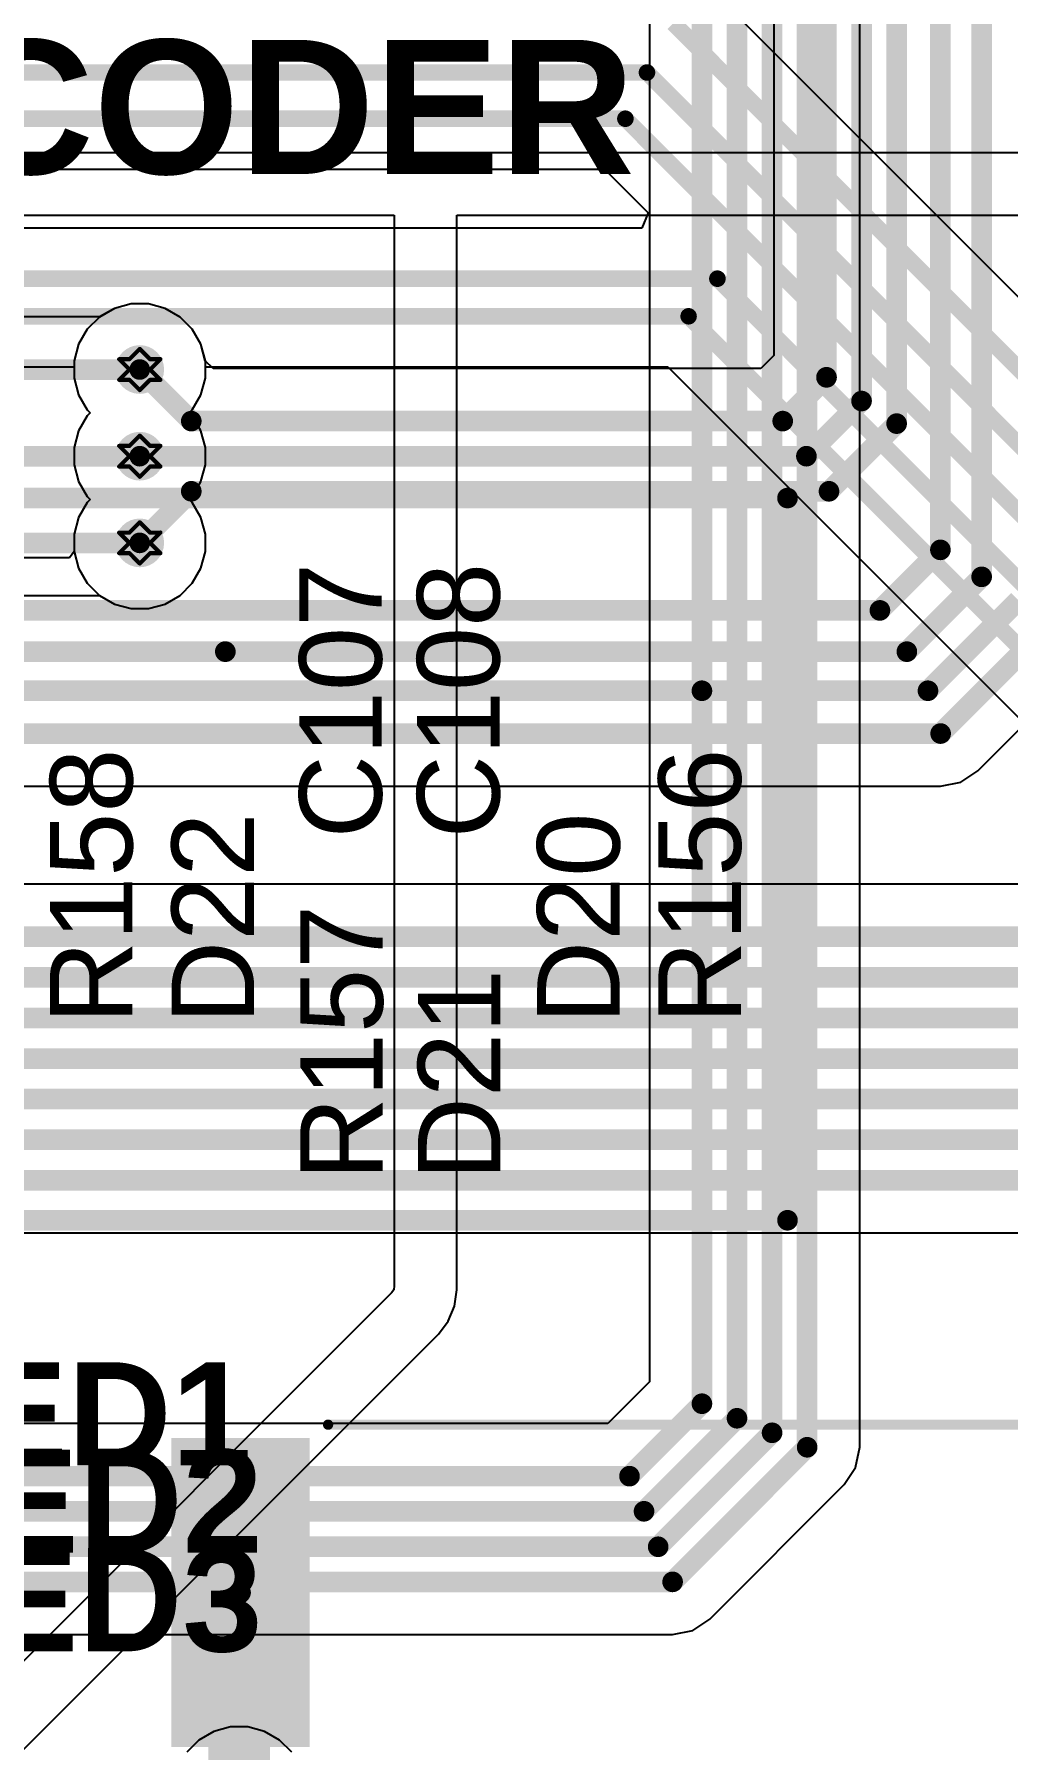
# Model space of a CAD drawing. Header units: inches. Extents: x -3 to 5437, y -3 to 5435.
# Drawn here: x 130.07 to 142.06, y 57.79 to 78.9 of the extents above; entities that cross this region are included whole.
import ezdxf

# ---------------------------------------------------------------- set-up
doc = ezdxf.new("R2010")
doc.units = ezdxf.units.IN
for name, color, linetype in [('Bottom Layer', 5, 'Continuous'), ('Drill Drawing', 1, 'Continuous'), ('GND', 16, 'Continuous'), ('PWR', 76, 'Continuous'), ('Top Layer', 1, 'Continuous'), ('Top Overlay', 2, 'Continuous'), ('Top Paste', 8, 'Continuous'), ('Top Solder', 216, 'Continuous'), ('Via Holes', 16, 'Continuous')]:
    doc.layers.add(name, color=color, linetype=linetype)
doc.styles.add('Arial', font='', dxfattribs={"height": 0.2})
doc.styles.add('Arial_Bold', font='', dxfattribs={"height": 0.2})
doc.styles.get('Arial').set_extended_font_data('Arial')
doc.styles.get('Arial_Bold').set_extended_font_data('Arial', bold=True)

# ---------------------------------------------------------------- blocks, each defined once
blk = doc.blocks.new('A2008WR_S_8P_208')
at = {"layer": 'Top Layer'}
blk.add_hatch(color=1, dxfattribs=at).paths.add_polyline_path([(9.55, -5.55), (8.05, -5.55), (8.05, -1.95), (9.55, -1.95)])
at = {"layer": 'Top Paste'}
blk.add_hatch(color=8, dxfattribs=at).paths.add_polyline_path([(9.55, -5.55), (8.05, -5.55), (8.05, -1.95), (9.55, -1.95)])
at = {"layer": 'Top Solder'}
blk.add_hatch(color=216, dxfattribs=at).paths.add_polyline_path([(9.652, -5.652), (7.948, -5.652), (7.948, -1.848), (9.652, -1.848)])
at = {"layer": 'Top Overlay'}
blk.add_lwpolyline([(7.722, -5.817, 0.127, 0.127, 0), (-8.636, -5.817, 0.127, 0.127, 0)], format="xyseb", dxfattribs=at)
blk.add_lwpolyline([(7.69, -5.817, 0.0635, 0.0635, 1), (7.753, -5.817, 0.0635, 0.0635, 1)], format="xyseb", close=True, dxfattribs=at)
blk = doc.blocks.new('LED_0402_468')
at = {"layer": 'Top Layer'}
for points in [[(-0.785, 0.36), (-0.165, 0.36), (-0.165, -0.36), (-0.785, -0.36)], [(0.165, 0.36), (0.785, 0.36), (0.785, -0.36), (0.165, -0.36)]]:
    blk.add_hatch(color=1, dxfattribs=at).paths.add_polyline_path(points)
at = {"layer": 'Top Overlay'}
blk.add_hatch(color=2, dxfattribs=at).paths.add_polyline_path([(0.94, -0.56), (1.6, -0.56), (1.6, 0.558), (0.94, 0.558)])
at = {"layer": 'Top Paste'}
for points in [[(-0.785, 0.36), (-0.165, 0.36), (-0.165, -0.36), (-0.785, -0.36)], [(0.165, 0.36), (0.785, 0.36), (0.785, -0.36), (0.165, -0.36)]]:
    blk.add_hatch(color=8, dxfattribs=at).paths.add_polyline_path(points)
at = {"layer": 'Top Solder'}
for points in [[(-0.887, 0.462), (-0.063, 0.462), (-0.063, -0.462), (-0.887, -0.462)], [(0.063, 0.462), (0.887, 0.462), (0.887, -0.462), (0.063, -0.462)]]:
    blk.add_hatch(color=216, dxfattribs=at).paths.add_polyline_path(points)
at = {"layer": 'Top Overlay'}
for points in [[(-0.914, 0.483, 0.2, 0.2, 0), (-0.914, -0.483, 0.2, 0.2, 0)], [(0.94, 0.483, 0.2, 0.2, 0), (-0.914, 0.483, 0.2, 0.2, 0)], [(0.94, 0.483, 0.2, 0.2, 0), (0.94, -0.483, 0.2, 0.2, 0)], [(0.94, -0.483, 0.2, 0.2, 0), (-0.914, -0.483, 0.2, 0.2, 0)]]:
    blk.add_lwpolyline(points, format="xyseb", dxfattribs=at)
for points in [[(-0.964, 0.483, 0.1, 0.1, 1), (-0.864, 0.483, 0.1, 0.1, 1)], [(-0.964, 0.483, 0.1, 0.1, 1), (-0.864, 0.483, 0.1, 0.1, 1)], [(0.89, 0.483, 0.1, 0.1, 1), (0.99, 0.483, 0.1, 0.1, 1)], [(0.89, 0.483, 0.1, 0.1, 1), (0.99, 0.483, 0.1, 0.1, 1)], [(-0.964, -0.483, 0.1, 0.1, 1), (-0.864, -0.483, 0.1, 0.1, 1)], [(-0.964, -0.483, 0.1, 0.1, 1), (-0.864, -0.483, 0.1, 0.1, 1)], [(0.89, -0.483, 0.1, 0.1, 1), (0.99, -0.483, 0.1, 0.1, 1)], [(0.89, -0.483, 0.1, 0.1, 1), (0.99, -0.483, 0.1, 0.1, 1)]]:
    blk.add_lwpolyline(points, format="xyseb", close=True, dxfattribs=at)
at = {"layer": 'Top Overlay', "style": 'Arial_Bold'}
blk.add_text('LED1', height=1.27, rotation=-180, dxfattribs=at).set_placement((-1.102, 0.539))

msp = doc.modelspace()

# ---------------------------------------------------------------- hatches: boundary and pattern name
at = {"layer": 'Bottom Layer'}
h = msp.add_hatch(color=5, dxfattribs=at)
edge = h.paths.add_edge_path()
edge.add_arc((131.369, 74.778), 0.3, 0, 360)
h = msp.add_hatch(color=5, dxfattribs=at)
edge = h.paths.add_edge_path()
edge.add_arc((131.369, 73.711), 0.3, 0, 360)
h = msp.add_hatch(color=5, dxfattribs=at)
edge = h.paths.add_edge_path()
edge.add_arc((131.369, 72.644), 0.3, 0, 360)
at = {"layer": 'GND'}
h = msp.add_hatch(color=16, dxfattribs=at)
edge = h.paths.add_edge_path()
edge.add_arc((131.369, 74.778), 0.3, 0, 360)
h = msp.add_hatch(color=16, dxfattribs=at)
edge = h.paths.add_edge_path()
edge.add_arc((131.369, 73.711), 0.3, 0, 360)
h = msp.add_hatch(color=16, dxfattribs=at)
edge = h.paths.add_edge_path()
edge.add_arc((131.369, 72.644), 0.3, 0, 360)
at = {"layer": 'PWR'}
h = msp.add_hatch(color=76, dxfattribs=at)
edge = h.paths.add_edge_path()
edge.add_arc((131.369, 74.778), 0.3, 0, 360)
h = msp.add_hatch(color=76, dxfattribs=at)
edge = h.paths.add_edge_path()
edge.add_arc((131.369, 73.711), 0.3, 0, 360)
h = msp.add_hatch(color=76, dxfattribs=at)
edge = h.paths.add_edge_path()
edge.add_arc((131.369, 72.644), 0.3, 0, 360)
at = {"layer": 'Top Layer'}
h = msp.add_hatch(color=1, dxfattribs=at)
edge = h.paths.add_edge_path()
edge.add_arc((131.369, 74.778), 0.3, 0, 360)
h = msp.add_hatch(color=1, dxfattribs=at)
edge = h.paths.add_edge_path()
edge.add_arc((131.369, 73.711), 0.3, 0, 360)
h = msp.add_hatch(color=1, dxfattribs=at)
edge = h.paths.add_edge_path()
edge.add_arc((131.369, 72.644), 0.3, 0, 360)
at = {"layer": 'Via Holes'}
h = msp.add_hatch(color=7, dxfattribs=at)
edge = h.paths.add_edge_path()
edge.add_arc((131.369, 74.778), 0.15, 0, 360)
h = msp.add_hatch(color=7, dxfattribs=at)
edge = h.paths.add_edge_path()
edge.add_arc((131.369, 73.711), 0.15, 0, 360)
h = msp.add_hatch(color=7, dxfattribs=at)
edge = h.paths.add_edge_path()
edge.add_arc((131.369, 72.644), 0.15, 0, 360)

# ---------------------------------------------------------------- linework, layer by layer
at = {"layer": 'Bottom Layer'}
for p, q in [((140.236, 61.512), (140.236, 90.448)), ((137.645, 79.116), (137.645, 70.824)), ((130.874, 75.425), (128.284, 75.425)), ((131.057, 75.531), (130.874, 75.425)), ((131.262, 75.586), (131.057, 75.531)), ((131.475, 75.586), (131.262, 75.586)), ((131.681, 75.531), (131.475, 75.586)), ((131.865, 75.424), (131.681, 75.531)), ((132.015, 75.274), (131.865, 75.424)), ((132.122, 75.089), (132.015, 75.274)), ((132.177, 74.884), (132.122, 75.089)), ((132.177, 74.671), (132.177, 74.884)), ((132.122, 74.466), (132.177, 74.671)), ((132.015, 74.281), (132.122, 74.466)), ((131.978, 74.244), (132.015, 74.281)), ((132.015, 74.207), (131.978, 74.244)), ((132.122, 74.023), (132.015, 74.207)), ((132.177, 73.817), (132.122, 74.023)), ((132.177, 73.604), (132.177, 73.817)), ((132.122, 73.399), (132.177, 73.604)), ((132.015, 73.215), (132.122, 73.399)), ((131.978, 73.177), (132.015, 73.215)), ((132.015, 73.14), (131.978, 73.177)), ((132.122, 72.956), (132.015, 73.14)), ((132.177, 72.75), (132.122, 72.956)), ((132.177, 72.538), (132.177, 72.75)), ((132.122, 72.332), (132.177, 72.538)), ((132.015, 72.148), (132.122, 72.332)), ((131.865, 71.997), (132.015, 72.148)), ((129.774, 71.997), (130.874, 71.997)), ((130.874, 71.997), (131.057, 71.891)), ((131.057, 71.891), (131.262, 71.836)), ((131.262, 71.836), (131.475, 71.836)), ((131.475, 71.836), (131.681, 71.891)), ((131.681, 71.891), (131.865, 71.997)), ((137.645, 70.824), (137.645, 62.316)), ((137.645, 62.316), (137.132, 61.803)), ((137.132, 61.803), (117.924, 61.803)), ((140.186, 61.264), (140.236, 61.512)), ((140.046, 61.054), (140.186, 61.264)), ((138.39, 59.397), (140.046, 61.054)), ((138.18, 59.257), (138.39, 59.397)), ((129.183, 59.208), (137.932, 59.208)), ((137.932, 59.208), (138.18, 59.257))]:
    msp.add_line(p, q, dxfattribs=at)
for points in [[(139.156, 61.69, 0.254, 0.254, 0), (139.156, 90.269, 0.254, 0.254, 0)], [(139.588, 61.512, 0.254, 0.254, 0), (139.588, 90.448, 0.254, 0.254, 0)], [(138.725, 61.869, 0.254, 0.254, 0), (138.725, 90.09, 0.254, 0.254, 0)], [(138.293, 62.048, 0.254, 0.254, 0), (138.293, 79.116, 0.254, 0.254, 0)], [(128.284, 74.778, 0.254, 0.254, 0), (131.369, 74.778, 0.254, 0.254, 0)], [(128.828, 73.711, 0.254, 0.254, 0), (131.369, 73.711, 0.254, 0.254, 0)], [(129.482, 72.644, 0.254, 0.254, 0), (131.369, 72.644, 0.254, 0.254, 0)], [(138.293, 62.048, 0.254, 0.254, 0), (138.293, 70.824, 0.254, 0.254, 0)], [(137.401, 61.156, 0.254, 0.254, 0), (138.293, 62.048, 0.254, 0.254, 0)], [(137.579, 60.724, 0.254, 0.254, 0), (138.725, 61.869, 0.254, 0.254, 0)], [(137.753, 60.287, 0.254, 0.254, 0), (139.156, 61.69, 0.254, 0.254, 0)], [(137.932, 59.855, 0.254, 0.254, 0), (139.588, 61.512, 0.254, 0.254, 0)], [(117.655, 61.156, 0.254, 0.254, 0), (137.401, 61.156, 0.254, 0.254, 0)], [(116.598, 60.724, 0.254, 0.254, 0), (137.579, 60.724, 0.254, 0.254, 0)], [(117.492, 60.287, 0.254, 0.254, 0), (137.753, 60.287, 0.254, 0.254, 0)], [(117.945, 59.855, 0.254, 0.254, 0), (137.932, 59.855, 0.254, 0.254, 0)]]:
    msp.add_lwpolyline(points, format="xyseb", dxfattribs=at)
for points in [[(131.305, 74.778, 0.127, 0.127, 1), (131.432, 74.778, 0.127, 0.127, 1)], [(131.305, 73.711, 0.127, 0.127, 1), (131.432, 73.711, 0.127, 0.127, 1)], [(131.305, 72.644, 0.127, 0.127, 1), (131.432, 72.644, 0.127, 0.127, 1)], [(138.229, 70.824, 0.127, 0.127, 1), (138.356, 70.824, 0.127, 0.127, 1)], [(138.229, 62.048, 0.127, 0.127, 1), (138.356, 62.048, 0.127, 0.127, 1)], [(138.229, 62.048, 0.127, 0.127, 1), (138.356, 62.048, 0.127, 0.127, 1)], [(138.229, 62.048, 0.127, 0.127, 1), (138.356, 62.048, 0.127, 0.127, 1)], [(138.661, 61.869, 0.127, 0.127, 1), (138.788, 61.869, 0.127, 0.127, 1)], [(138.661, 61.869, 0.127, 0.127, 1), (138.788, 61.869, 0.127, 0.127, 1)], [(139.093, 61.69, 0.127, 0.127, 1), (139.22, 61.69, 0.127, 0.127, 1)], [(139.093, 61.69, 0.127, 0.127, 1), (139.22, 61.69, 0.127, 0.127, 1)], [(139.525, 61.512, 0.127, 0.127, 1), (139.652, 61.512, 0.127, 0.127, 1)], [(139.525, 61.512, 0.127, 0.127, 1), (139.652, 61.512, 0.127, 0.127, 1)], [(137.337, 61.156, 0.127, 0.127, 1), (137.464, 61.156, 0.127, 0.127, 1)], [(137.337, 61.156, 0.127, 0.127, 1), (137.464, 61.156, 0.127, 0.127, 1)], [(137.516, 60.724, 0.127, 0.127, 1), (137.643, 60.724, 0.127, 0.127, 1)], [(137.516, 60.724, 0.127, 0.127, 1), (137.643, 60.724, 0.127, 0.127, 1)], [(137.69, 60.287, 0.127, 0.127, 1), (137.817, 60.287, 0.127, 0.127, 1)], [(137.69, 60.287, 0.127, 0.127, 1), (137.817, 60.287, 0.127, 0.127, 1)], [(137.868, 59.855, 0.127, 0.127, 1), (137.995, 59.855, 0.127, 0.127, 1)], [(137.868, 59.855, 0.127, 0.127, 1), (137.995, 59.855, 0.127, 0.127, 1)]]:
    msp.add_lwpolyline(points, format="xyseb", close=True, dxfattribs=at)
at = {"layer": 'Drill Drawing'}
for points in [[(131.242, 74.905, 0.0508, 0.0508, 0), (131.369, 75.032, 0.0508, 0.0508, 0)], [(131.369, 75.032, 0.0508, 0.0508, 0), (131.496, 74.905, 0.0508, 0.0508, 0)], [(131.115, 74.905, 0.0508, 0.0508, 0), (131.242, 74.778, 0.0508, 0.0508, 0)], [(131.115, 74.905, 0.0508, 0.0508, 0), (131.242, 74.905, 0.0508, 0.0508, 0)], [(131.115, 74.651, 0.0508, 0.0508, 0), (131.242, 74.778, 0.0508, 0.0508, 0)], [(131.496, 74.905, 0.0508, 0.0508, 0), (131.623, 74.905, 0.0508, 0.0508, 0)], [(131.496, 74.778, 0.0508, 0.0508, 0), (131.623, 74.905, 0.0508, 0.0508, 0)], [(131.496, 74.778, 0.0508, 0.0508, 0), (131.623, 74.651, 0.0508, 0.0508, 0)], [(131.115, 74.651, 0.0508, 0.0508, 0), (131.242, 74.651, 0.0508, 0.0508, 0)], [(131.242, 74.651, 0.0508, 0.0508, 0), (131.369, 74.524, 0.0508, 0.0508, 0)], [(131.369, 74.524, 0.0508, 0.0508, 0), (131.496, 74.651, 0.0508, 0.0508, 0)], [(131.496, 74.651, 0.0508, 0.0508, 0), (131.623, 74.651, 0.0508, 0.0508, 0)], [(131.242, 73.838, 0.0508, 0.0508, 0), (131.369, 73.965, 0.0508, 0.0508, 0)], [(131.369, 73.965, 0.0508, 0.0508, 0), (131.496, 73.838, 0.0508, 0.0508, 0)], [(131.115, 73.838, 0.0508, 0.0508, 0), (131.242, 73.711, 0.0508, 0.0508, 0)], [(131.115, 73.838, 0.0508, 0.0508, 0), (131.242, 73.838, 0.0508, 0.0508, 0)], [(131.115, 73.584, 0.0508, 0.0508, 0), (131.242, 73.711, 0.0508, 0.0508, 0)], [(131.496, 73.838, 0.0508, 0.0508, 0), (131.623, 73.838, 0.0508, 0.0508, 0)], [(131.496, 73.711, 0.0508, 0.0508, 0), (131.623, 73.838, 0.0508, 0.0508, 0)], [(131.496, 73.711, 0.0508, 0.0508, 0), (131.623, 73.584, 0.0508, 0.0508, 0)], [(131.115, 73.584, 0.0508, 0.0508, 0), (131.242, 73.584, 0.0508, 0.0508, 0)], [(131.242, 73.584, 0.0508, 0.0508, 0), (131.369, 73.457, 0.0508, 0.0508, 0)], [(131.369, 73.457, 0.0508, 0.0508, 0), (131.496, 73.584, 0.0508, 0.0508, 0)], [(131.496, 73.584, 0.0508, 0.0508, 0), (131.623, 73.584, 0.0508, 0.0508, 0)], [(131.242, 72.771, 0.0508, 0.0508, 0), (131.369, 72.898, 0.0508, 0.0508, 0)], [(131.369, 72.898, 0.0508, 0.0508, 0), (131.496, 72.771, 0.0508, 0.0508, 0)], [(131.115, 72.771, 0.0508, 0.0508, 0), (131.242, 72.644, 0.0508, 0.0508, 0)], [(131.115, 72.771, 0.0508, 0.0508, 0), (131.242, 72.771, 0.0508, 0.0508, 0)], [(131.115, 72.517, 0.0508, 0.0508, 0), (131.242, 72.644, 0.0508, 0.0508, 0)], [(131.496, 72.771, 0.0508, 0.0508, 0), (131.623, 72.771, 0.0508, 0.0508, 0)], [(131.496, 72.644, 0.0508, 0.0508, 0), (131.623, 72.771, 0.0508, 0.0508, 0)], [(131.496, 72.644, 0.0508, 0.0508, 0), (131.623, 72.517, 0.0508, 0.0508, 0)], [(131.115, 72.517, 0.0508, 0.0508, 0), (131.242, 72.517, 0.0508, 0.0508, 0)], [(131.242, 72.517, 0.0508, 0.0508, 0), (131.369, 72.39, 0.0508, 0.0508, 0)], [(131.369, 72.39, 0.0508, 0.0508, 0), (131.496, 72.517, 0.0508, 0.0508, 0)], [(131.496, 72.517, 0.0508, 0.0508, 0), (131.623, 72.517, 0.0508, 0.0508, 0)]]:
    msp.add_lwpolyline(points, format="xyseb", dxfattribs=at)
for points in [[(131.356, 75.032, 0.0254, 0.0254, 1), (131.381, 75.032, 0.0254, 0.0254, 1)], [(131.356, 75.032, 0.0254, 0.0254, 1), (131.381, 75.032, 0.0254, 0.0254, 1)], [(131.102, 74.905, 0.0254, 0.0254, 1), (131.127, 74.905, 0.0254, 0.0254, 1)], [(131.102, 74.905, 0.0254, 0.0254, 1), (131.127, 74.905, 0.0254, 0.0254, 1)], [(131.229, 74.905, 0.0254, 0.0254, 1), (131.255, 74.905, 0.0254, 0.0254, 1)], [(131.229, 74.905, 0.0254, 0.0254, 1), (131.255, 74.905, 0.0254, 0.0254, 1)], [(131.229, 74.778, 0.0254, 0.0254, 1), (131.255, 74.778, 0.0254, 0.0254, 1)], [(131.229, 74.778, 0.0254, 0.0254, 1), (131.255, 74.778, 0.0254, 0.0254, 1)], [(131.483, 74.905, 0.0254, 0.0254, 1), (131.508, 74.905, 0.0254, 0.0254, 1)], [(131.483, 74.905, 0.0254, 0.0254, 1), (131.508, 74.905, 0.0254, 0.0254, 1)], [(131.483, 74.778, 0.0254, 0.0254, 1), (131.508, 74.778, 0.0254, 0.0254, 1)], [(131.483, 74.778, 0.0254, 0.0254, 1), (131.508, 74.778, 0.0254, 0.0254, 1)], [(131.61, 74.905, 0.0254, 0.0254, 1), (131.636, 74.905, 0.0254, 0.0254, 1)], [(131.61, 74.905, 0.0254, 0.0254, 1), (131.636, 74.905, 0.0254, 0.0254, 1)], [(131.102, 74.651, 0.0254, 0.0254, 1), (131.127, 74.651, 0.0254, 0.0254, 1)], [(131.102, 74.651, 0.0254, 0.0254, 1), (131.127, 74.651, 0.0254, 0.0254, 1)], [(131.229, 74.651, 0.0254, 0.0254, 1), (131.255, 74.651, 0.0254, 0.0254, 1)], [(131.229, 74.651, 0.0254, 0.0254, 1), (131.255, 74.651, 0.0254, 0.0254, 1)], [(131.356, 74.524, 0.0254, 0.0254, 1), (131.381, 74.524, 0.0254, 0.0254, 1)], [(131.356, 74.524, 0.0254, 0.0254, 1), (131.381, 74.524, 0.0254, 0.0254, 1)], [(131.483, 74.651, 0.0254, 0.0254, 1), (131.508, 74.651, 0.0254, 0.0254, 1)], [(131.483, 74.651, 0.0254, 0.0254, 1), (131.508, 74.651, 0.0254, 0.0254, 1)], [(131.61, 74.651, 0.0254, 0.0254, 1), (131.636, 74.651, 0.0254, 0.0254, 1)], [(131.61, 74.651, 0.0254, 0.0254, 1), (131.636, 74.651, 0.0254, 0.0254, 1)], [(131.356, 73.965, 0.0254, 0.0254, 1), (131.381, 73.965, 0.0254, 0.0254, 1)], [(131.356, 73.965, 0.0254, 0.0254, 1), (131.381, 73.965, 0.0254, 0.0254, 1)], [(131.102, 73.838, 0.0254, 0.0254, 1), (131.127, 73.838, 0.0254, 0.0254, 1)], [(131.102, 73.838, 0.0254, 0.0254, 1), (131.127, 73.838, 0.0254, 0.0254, 1)], [(131.229, 73.838, 0.0254, 0.0254, 1), (131.255, 73.838, 0.0254, 0.0254, 1)], [(131.229, 73.838, 0.0254, 0.0254, 1), (131.255, 73.838, 0.0254, 0.0254, 1)], [(131.229, 73.711, 0.0254, 0.0254, 1), (131.255, 73.711, 0.0254, 0.0254, 1)], [(131.229, 73.711, 0.0254, 0.0254, 1), (131.255, 73.711, 0.0254, 0.0254, 1)], [(131.483, 73.838, 0.0254, 0.0254, 1), (131.508, 73.838, 0.0254, 0.0254, 1)], [(131.483, 73.838, 0.0254, 0.0254, 1), (131.508, 73.838, 0.0254, 0.0254, 1)], [(131.483, 73.711, 0.0254, 0.0254, 1), (131.508, 73.711, 0.0254, 0.0254, 1)], [(131.483, 73.711, 0.0254, 0.0254, 1), (131.508, 73.711, 0.0254, 0.0254, 1)], [(131.61, 73.838, 0.0254, 0.0254, 1), (131.636, 73.838, 0.0254, 0.0254, 1)], [(131.61, 73.838, 0.0254, 0.0254, 1), (131.636, 73.838, 0.0254, 0.0254, 1)], [(131.102, 73.584, 0.0254, 0.0254, 1), (131.127, 73.584, 0.0254, 0.0254, 1)], [(131.102, 73.584, 0.0254, 0.0254, 1), (131.127, 73.584, 0.0254, 0.0254, 1)], [(131.229, 73.584, 0.0254, 0.0254, 1), (131.255, 73.584, 0.0254, 0.0254, 1)], [(131.229, 73.584, 0.0254, 0.0254, 1), (131.255, 73.584, 0.0254, 0.0254, 1)], [(131.356, 73.457, 0.0254, 0.0254, 1), (131.381, 73.457, 0.0254, 0.0254, 1)], [(131.356, 73.457, 0.0254, 0.0254, 1), (131.381, 73.457, 0.0254, 0.0254, 1)], [(131.483, 73.584, 0.0254, 0.0254, 1), (131.508, 73.584, 0.0254, 0.0254, 1)], [(131.483, 73.584, 0.0254, 0.0254, 1), (131.508, 73.584, 0.0254, 0.0254, 1)], [(131.61, 73.584, 0.0254, 0.0254, 1), (131.636, 73.584, 0.0254, 0.0254, 1)], [(131.61, 73.584, 0.0254, 0.0254, 1), (131.636, 73.584, 0.0254, 0.0254, 1)], [(131.356, 72.898, 0.0254, 0.0254, 1), (131.381, 72.898, 0.0254, 0.0254, 1)], [(131.356, 72.898, 0.0254, 0.0254, 1), (131.381, 72.898, 0.0254, 0.0254, 1)], [(131.102, 72.771, 0.0254, 0.0254, 1), (131.127, 72.771, 0.0254, 0.0254, 1)], [(131.102, 72.771, 0.0254, 0.0254, 1), (131.127, 72.771, 0.0254, 0.0254, 1)], [(131.229, 72.771, 0.0254, 0.0254, 1), (131.255, 72.771, 0.0254, 0.0254, 1)], [(131.229, 72.771, 0.0254, 0.0254, 1), (131.255, 72.771, 0.0254, 0.0254, 1)], [(131.229, 72.644, 0.0254, 0.0254, 1), (131.255, 72.644, 0.0254, 0.0254, 1)], [(131.229, 72.644, 0.0254, 0.0254, 1), (131.255, 72.644, 0.0254, 0.0254, 1)], [(131.483, 72.771, 0.0254, 0.0254, 1), (131.508, 72.771, 0.0254, 0.0254, 1)], [(131.483, 72.771, 0.0254, 0.0254, 1), (131.508, 72.771, 0.0254, 0.0254, 1)], [(131.483, 72.644, 0.0254, 0.0254, 1), (131.508, 72.644, 0.0254, 0.0254, 1)], [(131.483, 72.644, 0.0254, 0.0254, 1), (131.508, 72.644, 0.0254, 0.0254, 1)], [(131.61, 72.771, 0.0254, 0.0254, 1), (131.636, 72.771, 0.0254, 0.0254, 1)], [(131.61, 72.771, 0.0254, 0.0254, 1), (131.636, 72.771, 0.0254, 0.0254, 1)], [(131.102, 72.517, 0.0254, 0.0254, 1), (131.127, 72.517, 0.0254, 0.0254, 1)], [(131.102, 72.517, 0.0254, 0.0254, 1), (131.127, 72.517, 0.0254, 0.0254, 1)], [(131.229, 72.517, 0.0254, 0.0254, 1), (131.255, 72.517, 0.0254, 0.0254, 1)], [(131.229, 72.517, 0.0254, 0.0254, 1), (131.255, 72.517, 0.0254, 0.0254, 1)], [(131.483, 72.517, 0.0254, 0.0254, 1), (131.508, 72.517, 0.0254, 0.0254, 1)], [(131.483, 72.517, 0.0254, 0.0254, 1), (131.508, 72.517, 0.0254, 0.0254, 1)], [(131.61, 72.517, 0.0254, 0.0254, 1), (131.636, 72.517, 0.0254, 0.0254, 1)], [(131.61, 72.517, 0.0254, 0.0254, 1), (131.636, 72.517, 0.0254, 0.0254, 1)], [(131.356, 72.39, 0.0254, 0.0254, 1), (131.381, 72.39, 0.0254, 0.0254, 1)], [(131.356, 72.39, 0.0254, 0.0254, 1), (131.381, 72.39, 0.0254, 0.0254, 1)]]:
    msp.add_lwpolyline(points, format="xyseb", close=True, dxfattribs=at)
at = {"layer": 'GND'}
for p, q in [((146.311, 71.548), (138.379, 79.479)), ((124.685, 77.243), (137.093, 77.243)), ((137.093, 77.243), (137.63, 76.705)), ((137.63, 76.705), (137.553, 76.518)), ((137.553, 76.518), (117.508, 76.518)), ((107.786, 74.812), (130.561, 74.812)), ((130.561, 74.812), (130.561, 74.671)), ((132.177, 74.671), (132.177, 74.812)), ((132.177, 74.812), (137.871, 74.812)), ((137.871, 74.812), (144.503, 68.18)), ((130.561, 74.671), (130.616, 74.466)), ((132.122, 74.466), (132.177, 74.671)), ((130.616, 74.466), (130.722, 74.281)), ((132.015, 74.281), (132.122, 74.466)), ((130.722, 74.207), (130.616, 74.023)), ((130.722, 74.281), (130.76, 74.244)), ((130.76, 74.244), (130.722, 74.207)), ((131.978, 74.244), (132.015, 74.281)), ((132.015, 74.207), (131.978, 74.244)), ((132.122, 74.023), (132.015, 74.207)), ((130.616, 74.023), (130.561, 73.817)), ((132.177, 73.817), (132.122, 74.023)), ((130.561, 73.817), (130.561, 73.604)), ((132.177, 73.604), (132.177, 73.817)), ((130.561, 73.604), (130.616, 73.399)), ((132.122, 73.399), (132.177, 73.604)), ((130.616, 73.399), (130.722, 73.215)), ((132.015, 73.215), (132.122, 73.399)), ((130.722, 73.14), (130.616, 72.956)), ((130.722, 73.215), (130.76, 73.177)), ((130.76, 73.177), (130.722, 73.14)), ((131.978, 73.177), (132.015, 73.215)), ((132.015, 73.14), (131.978, 73.177)), ((132.122, 72.956), (132.015, 73.14)), ((130.616, 72.956), (130.561, 72.75)), ((132.177, 72.75), (132.122, 72.956)), ((130.561, 72.75), (130.561, 72.538)), ((132.177, 72.538), (132.177, 72.75)), ((130.561, 72.538), (130.616, 72.332)), ((132.122, 72.332), (132.177, 72.538)), ((130.616, 72.332), (130.722, 72.148)), ((132.015, 72.148), (132.122, 72.332)), ((130.722, 72.148), (130.873, 71.997)), ((131.865, 71.997), (132.015, 72.148)), ((130.873, 71.997), (131.057, 71.891)), ((131.057, 71.891), (131.262, 71.836)), ((131.262, 71.836), (131.475, 71.836)), ((131.475, 71.836), (131.681, 71.891)), ((131.681, 71.891), (131.865, 71.997))]:
    msp.add_line(p, q, dxfattribs=at)
for points in [[(137.94, 79.04, 0.203, 0.203, 0), (146.054, 70.926, 0.203, 0.203, 0)], [(124.942, 78.434, 0.203, 0.203, 0), (137.616, 78.434, 0.203, 0.203, 0)], [(137.616, 78.434, 0.203, 0.203, 0), (145.61, 70.441, 0.203, 0.203, 0)], [(124.685, 77.865, 0.203, 0.203, 0), (137.35, 77.865, 0.203, 0.203, 0)], [(137.35, 77.865, 0.203, 0.203, 0), (145.471, 69.744, 0.203, 0.203, 0)], [(108.614, 75.896, 0.203, 0.203, 0), (138.483, 75.896, 0.203, 0.203, 0)], [(138.483, 75.896, 0.203, 0.203, 0), (145.291, 69.088, 0.203, 0.203, 0)], [(107.786, 75.433, 0.203, 0.203, 0), (138.128, 75.433, 0.203, 0.203, 0)], [(138.128, 75.433, 0.203, 0.203, 0), (144.942, 68.619, 0.203, 0.203, 0)]]:
    msp.add_lwpolyline(points, format="xyseb", dxfattribs=at)
for points in [[(137.565, 78.434, 0.102, 0.102, 1), (137.667, 78.434, 0.102, 0.102, 1)], [(137.565, 78.434, 0.102, 0.102, 1), (137.667, 78.434, 0.102, 0.102, 1)], [(137.299, 77.865, 0.102, 0.102, 1), (137.401, 77.865, 0.102, 0.102, 1)], [(137.299, 77.865, 0.102, 0.102, 1), (137.401, 77.865, 0.102, 0.102, 1)], [(138.432, 75.896, 0.102, 0.102, 1), (138.534, 75.896, 0.102, 0.102, 1)], [(138.432, 75.896, 0.102, 0.102, 1), (138.534, 75.896, 0.102, 0.102, 1)], [(138.078, 75.433, 0.102, 0.102, 1), (138.179, 75.433, 0.102, 0.102, 1)], [(138.078, 75.433, 0.102, 0.102, 1), (138.179, 75.433, 0.102, 0.102, 1)]]:
    msp.add_lwpolyline(points, format="xyseb", close=True, dxfattribs=at)
at = {"layer": 'PWR'}
for p, q in [((153.347, 77.445), (124.748, 77.445)), ((124.748, 76.676), (134.504, 76.676)), ((134.504, 76.676), (134.504, 63.499)), ((135.272, 63.449), (135.272, 76.676)), ((135.272, 76.676), (148.868, 76.676)), ((130.873, 75.424), (130.722, 75.274)), ((131.057, 75.531), (130.873, 75.424)), ((131.262, 75.586), (131.057, 75.531)), ((131.475, 75.586), (131.262, 75.586)), ((131.681, 75.531), (131.475, 75.586)), ((131.865, 75.424), (131.681, 75.531)), ((132.015, 75.274), (131.865, 75.424)), ((130.722, 75.274), (130.616, 75.089)), ((132.122, 75.089), (132.015, 75.274)), ((130.616, 75.089), (130.561, 74.884)), ((132.177, 74.884), (132.122, 75.089)), ((130.561, 74.884), (130.561, 74.671)), ((132.177, 74.671), (132.177, 74.884)), ((130.561, 74.671), (130.616, 74.466)), ((132.122, 74.466), (132.177, 74.671)), ((130.616, 74.466), (130.722, 74.281)), ((132.015, 74.281), (132.122, 74.466)), ((130.722, 74.207), (130.616, 74.023)), ((130.722, 74.281), (130.76, 74.244)), ((130.76, 74.244), (130.722, 74.207)), ((131.978, 74.244), (132.015, 74.281)), ((132.015, 74.207), (131.978, 74.244)), ((132.122, 74.023), (132.015, 74.207)), ((130.616, 74.023), (130.561, 73.817)), ((132.177, 73.817), (132.122, 74.023)), ((130.561, 73.817), (130.561, 73.604)), ((132.177, 73.604), (132.177, 73.817)), ((130.561, 73.604), (130.616, 73.399)), ((132.122, 73.399), (132.177, 73.604)), ((130.616, 73.399), (130.722, 73.215)), ((132.015, 73.215), (132.122, 73.399)), ((130.722, 73.14), (130.616, 72.956)), ((130.722, 73.215), (130.76, 73.177)), ((130.76, 73.177), (130.722, 73.14)), ((131.978, 73.177), (132.015, 73.215)), ((132.015, 73.14), (131.978, 73.177)), ((132.122, 72.956), (132.015, 73.14)), ((130.616, 72.956), (130.561, 72.75)), ((132.177, 72.75), (132.122, 72.956)), ((130.561, 72.75), (130.561, 72.538)), ((132.177, 72.538), (132.177, 72.75)), ((130.561, 72.538), (130.616, 72.332)), ((132.122, 72.332), (132.177, 72.538)), ((130.616, 72.332), (130.722, 72.148)), ((132.015, 72.148), (132.122, 72.332)), ((130.722, 72.148), (130.873, 71.997)), ((131.865, 71.997), (132.015, 72.148)), ((130.873, 71.997), (131.057, 71.891)), ((131.057, 71.891), (131.262, 71.836)), ((131.262, 71.836), (131.475, 71.836)), ((131.475, 71.836), (131.681, 71.891)), ((131.681, 71.891), (131.865, 71.997)), ((134.468, 63.413), (124.151, 53.096)), ((134.497, 63.451), (134.468, 63.413)), ((134.504, 63.499), (134.497, 63.451)), ((135.246, 63.25), (135.272, 63.449)), ((135.169, 63.064), (135.246, 63.25)), ((135.047, 62.905), (135.169, 63.064)), ((124.659, 52.517), (135.047, 62.905)), ((132.488, 58.069), (132.282, 58.014)), ((132.701, 58.069), (132.488, 58.069)), ((132.906, 58.014), (132.701, 58.069)), ((132.098, 57.907), (131.948, 57.757)), ((132.282, 58.014), (132.098, 57.907)), ((133.09, 57.907), (132.906, 58.014)), ((133.241, 57.757), (133.09, 57.907))]:
    msp.add_line(p, q, dxfattribs=at)
at = {"layer": 'Top Layer'}
for p, q in [((139.18, 89.622), (139.18, 74.951)), ((130.873, 75.424), (130.722, 75.274)), ((131.057, 75.531), (130.873, 75.424)), ((131.262, 75.586), (131.057, 75.531)), ((131.475, 75.586), (131.262, 75.586)), ((131.681, 75.531), (131.475, 75.586)), ((131.865, 75.424), (131.681, 75.531)), ((132.015, 75.274), (131.865, 75.424)), ((130.722, 75.274), (130.616, 75.089)), ((132.122, 75.089), (132.015, 75.274)), ((130.616, 75.089), (130.561, 74.884)), ((132.176, 74.886), (132.122, 75.089)), ((130.561, 74.884), (130.561, 74.671)), ((132.272, 74.79), (132.176, 74.886)), ((139.019, 74.79), (132.272, 74.79)), ((139.18, 74.951), (139.019, 74.79)), ((130.561, 74.671), (130.616, 74.466)), ((130.616, 74.466), (130.722, 74.281)), ((130.722, 74.207), (130.616, 74.023)), ((130.722, 74.281), (130.76, 74.244)), ((130.76, 74.244), (130.722, 74.207)), ((130.616, 74.023), (130.561, 73.817)), ((130.561, 73.817), (130.561, 73.604)), ((130.561, 73.604), (130.616, 73.399)), ((130.616, 73.399), (130.722, 73.215)), ((130.722, 73.14), (130.616, 72.956)), ((130.722, 73.215), (130.76, 73.177)), ((130.76, 73.177), (130.722, 73.14)), ((130.616, 72.956), (130.561, 72.75)), ((130.561, 72.75), (130.561, 72.538)), ((130.502, 72.461), (121.883, 72.461)), ((130.561, 72.538), (130.502, 72.461)), ((141.69, 69.839), (143.131, 71.28)), ((141.232, 69.65), (141.48, 69.699)), ((141.48, 69.699), (141.69, 69.839)), ((119.83, 69.65), (141.232, 69.65)), ((165.565, 68.445), (120.122, 68.445)), ((123.321, 64.15), (173.337, 64.15))]:
    msp.add_line(p, q, dxfattribs=at)
for points in [[(141.229, 72.558, 0.254, 0.254, 0), (141.229, 98.333, 0.254, 0.254, 0)], [(141.737, 72.226, 0.254, 0.254, 0), (141.737, 98.201, 0.254, 0.254, 0)], [(140.691, 74.112, 0.254, 0.254, 0), (140.691, 90.248, 0.254, 0.254, 0)], [(140.259, 74.39, 0.254, 0.254, 0), (140.259, 90.069, 0.254, 0.254, 0)], [(139.827, 74.682, 0.254, 0.254, 0), (139.827, 89.891, 0.254, 0.254, 0)], [(131.369, 74.778, 0.254, 0.254, 0), (132.004, 74.143, 0.254, 0.254, 0)], [(139.287, 74.143, 0.254, 0.254, 0), (139.827, 74.682, 0.254, 0.254, 0)], [(139.58, 73.711, 0.254, 0.254, 0), (140.259, 74.39, 0.254, 0.254, 0)], [(132.004, 74.143, 0.254, 0.254, 0), (139.287, 74.143, 0.254, 0.254, 0)], [(139.858, 73.279, 0.254, 0.254, 0), (140.691, 74.112, 0.254, 0.254, 0)], [(131.369, 73.711, 0.254, 0.254, 0), (139.58, 73.711, 0.254, 0.254, 0)], [(131.369, 72.644, 0.254, 0.254, 0), (132.004, 73.279, 0.254, 0.254, 0)], [(132.004, 73.279, 0.254, 0.254, 0), (139.858, 73.279, 0.254, 0.254, 0)], [(140.484, 71.813, 0.254, 0.254, 0), (141.229, 72.558, 0.254, 0.254, 0)], [(140.817, 71.305, 0.254, 0.254, 0), (141.737, 72.226, 0.254, 0.254, 0)], [(141.076, 70.824, 0.254, 0.254, 0), (142.19, 71.938, 0.254, 0.254, 0)], [(121.614, 71.813, 0.254, 0.254, 0), (140.484, 71.813, 0.254, 0.254, 0)], [(141.232, 70.297, 0.254, 0.254, 0), (142.673, 71.738, 0.254, 0.254, 0)], [(120.558, 71.306, 0.254, 0.254, 0), (132.422, 71.306, 0.254, 0.254, 0)], [(132.422, 71.306, 0.254, 0.254, 0), (132.423, 71.305, 0.254, 0.254, 0)], [(132.423, 71.305, 0.254, 0.254, 0), (140.817, 71.305, 0.254, 0.254, 0)], [(119.992, 70.824, 0.254, 0.254, 0), (141.076, 70.824, 0.254, 0.254, 0)], [(121.024, 70.297, 0.254, 0.254, 0), (141.232, 70.297, 0.254, 0.254, 0)], [(120.122, 67.797, 0.254, 0.254, 0), (177.799, 67.797, 0.254, 0.254, 0)], [(124.774, 67.297, 0.254, 0.254, 0), (178.019, 67.297, 0.254, 0.254, 0)], [(125.155, 66.797, 0.254, 0.254, 0), (178.084, 66.797, 0.254, 0.254, 0)], [(124.785, 66.297, 0.254, 0.254, 0), (177.902, 66.297, 0.254, 0.254, 0)], [(122.869, 65.797, 0.254, 0.254, 0), (177.719, 65.797, 0.254, 0.254, 0)], [(124.012, 65.297, 0.254, 0.254, 0), (177.537, 65.297, 0.254, 0.254, 0)], [(123.053, 64.797, 0.254, 0.254, 0), (173.605, 64.797, 0.254, 0.254, 0)], [(132.594, 57.261, 0.762, 0.762, 0), (132.594, 59.707, 0.762, 0.762, 0)], [(132.594, 59.707, 0.254, 0.254, 0), (132.61, 59.723, 0.254, 0.254, 0)]]:
    msp.add_lwpolyline(points, format="xyseb", dxfattribs=at)
for points in [[(131.305, 74.778, 0.127, 0.127, 1), (131.432, 74.778, 0.127, 0.127, 1)], [(139.763, 74.682, 0.127, 0.127, 1), (139.891, 74.682, 0.127, 0.127, 1)], [(139.763, 74.682, 0.127, 0.127, 1), (139.891, 74.682, 0.127, 0.127, 1)], [(140.195, 74.39, 0.127, 0.127, 1), (140.322, 74.39, 0.127, 0.127, 1)], [(140.195, 74.39, 0.127, 0.127, 1), (140.322, 74.39, 0.127, 0.127, 1)], [(131.94, 74.143, 0.127, 0.127, 1), (132.067, 74.143, 0.127, 0.127, 1)], [(131.94, 74.143, 0.127, 0.127, 1), (132.067, 74.143, 0.127, 0.127, 1)], [(139.224, 74.143, 0.127, 0.127, 1), (139.351, 74.143, 0.127, 0.127, 1)], [(139.224, 74.143, 0.127, 0.127, 1), (139.351, 74.143, 0.127, 0.127, 1)], [(140.627, 74.112, 0.127, 0.127, 1), (140.754, 74.112, 0.127, 0.127, 1)], [(140.627, 74.112, 0.127, 0.127, 1), (140.754, 74.112, 0.127, 0.127, 1)], [(131.305, 73.711, 0.127, 0.127, 1), (131.432, 73.711, 0.127, 0.127, 1)], [(139.516, 73.711, 0.127, 0.127, 1), (139.643, 73.711, 0.127, 0.127, 1)], [(139.516, 73.711, 0.127, 0.127, 1), (139.643, 73.711, 0.127, 0.127, 1)], [(131.94, 73.279, 0.127, 0.127, 1), (132.067, 73.279, 0.127, 0.127, 1)], [(131.94, 73.279, 0.127, 0.127, 1), (132.067, 73.279, 0.127, 0.127, 1)], [(139.794, 73.279, 0.127, 0.127, 1), (139.921, 73.279, 0.127, 0.127, 1)], [(139.794, 73.279, 0.127, 0.127, 1), (139.921, 73.279, 0.127, 0.127, 1)], [(131.305, 72.644, 0.127, 0.127, 1), (131.432, 72.644, 0.127, 0.127, 1)], [(141.166, 72.558, 0.127, 0.127, 1), (141.293, 72.558, 0.127, 0.127, 1)], [(141.166, 72.558, 0.127, 0.127, 1), (141.293, 72.558, 0.127, 0.127, 1)], [(141.674, 72.226, 0.127, 0.127, 1), (141.801, 72.226, 0.127, 0.127, 1)], [(141.674, 72.226, 0.127, 0.127, 1), (141.801, 72.226, 0.127, 0.127, 1)], [(140.421, 71.813, 0.127, 0.127, 1), (140.548, 71.813, 0.127, 0.127, 1)], [(140.421, 71.813, 0.127, 0.127, 1), (140.548, 71.813, 0.127, 0.127, 1)], [(132.359, 71.306, 0.127, 0.127, 1), (132.486, 71.306, 0.127, 0.127, 1)], [(132.359, 71.306, 0.127, 0.127, 1), (132.486, 71.306, 0.127, 0.127, 1)], [(132.36, 71.305, 0.127, 0.127, 1), (132.487, 71.305, 0.127, 0.127, 1)], [(132.36, 71.305, 0.127, 0.127, 1), (132.487, 71.305, 0.127, 0.127, 1)], [(140.753, 71.305, 0.127, 0.127, 1), (140.88, 71.305, 0.127, 0.127, 1)], [(140.753, 71.305, 0.127, 0.127, 1), (140.88, 71.305, 0.127, 0.127, 1)], [(141.013, 70.824, 0.127, 0.127, 1), (141.14, 70.824, 0.127, 0.127, 1)], [(141.013, 70.824, 0.127, 0.127, 1), (141.14, 70.824, 0.127, 0.127, 1)], [(141.169, 70.297, 0.127, 0.127, 1), (141.296, 70.297, 0.127, 0.127, 1)], [(141.169, 70.297, 0.127, 0.127, 1), (141.296, 70.297, 0.127, 0.127, 1)], [(132.404, 59.707, 0.381, 0.381, 1), (132.785, 59.707, 0.381, 0.381, 1)], [(132.531, 59.707, 0.127, 0.127, 1), (132.658, 59.707, 0.127, 0.127, 1)], [(132.547, 59.723, 0.127, 0.127, 1), (132.674, 59.723, 0.127, 0.127, 1)]]:
    msp.add_lwpolyline(points, format="xyseb", close=True, dxfattribs=at)
at = {"layer": 'Top Overlay'}
for points in [[(126.779, 73.196, 0.254, 0.254, 0), (139.347, 73.196, 0.254, 0.254, 0)], [(139.347, 64.306, 0.254, 0.254, 0), (139.347, 73.196, 0.254, 0.254, 0)], [(126.779, 64.306, 0.254, 0.254, 0), (139.347, 64.306, 0.254, 0.254, 0)]]:
    msp.add_lwpolyline(points, format="xyseb", dxfattribs=at)
for points in [[(139.283, 73.196, 0.127, 0.127, 1), (139.41, 73.196, 0.127, 0.127, 1)], [(139.283, 73.196, 0.127, 0.127, 1), (139.41, 73.196, 0.127, 0.127, 1)], [(139.283, 64.306, 0.127, 0.127, 1), (139.41, 64.306, 0.127, 0.127, 1)], [(139.283, 64.306, 0.127, 0.127, 1), (139.41, 64.306, 0.127, 0.127, 1)]]:
    msp.add_lwpolyline(points, format="xyseb", close=True, dxfattribs=at)

# ---------------------------------------------------------------- block references
at = {"rotation": 180}
for name, p in [('LED_0402_468', (127.111, 61.828)), ('A2008WR_S_8P_208', (141.41, 55.973))]:
    msp.add_blockref(name, p, dxfattribs=at)

# ---------------------------------------------------------------- texts
at = {"layer": 'Top Overlay'}
for s, height, rotation, style, p in [('ENCODER', 1.651, 360, 'Arial_Bold', (125.933, 77.185)), ('C107', 1.016, 90, 'Arial', (134.349, 69.006)), ('C108', 1.016, 90, 'Arial', (135.8, 69.006)), ('R158', 1.016, 90, 'Arial', (131.279, 66.72)), ('R156', 1.016, 90, 'Arial', (138.772, 66.72)), ('D20', 1.016, 90, 'Arial', (137.279, 66.72)), ('D22', 1.016, 90, 'Arial', (132.777, 66.72)), ('R157', 1.016, 90, 'Arial', (134.362, 64.797)), ('D21', 1.016, 90, 'Arial', (135.81, 64.797))]:
    msp.add_text(s, height=height, rotation=rotation, dxfattribs=dict(at, style=style)).set_placement(p)
at = {"layer": 'Top Overlay', "style": 'Arial_Bold'}
for s, p in [('LED1', (128.213, 61.289)), ('LED2', (128.349, 60.213)), ('LED3', (128.345, 59))]:
    msp.add_text(s, height=1.27, dxfattribs=at).set_placement(p)

doc.saveas('drawing.dxf')
